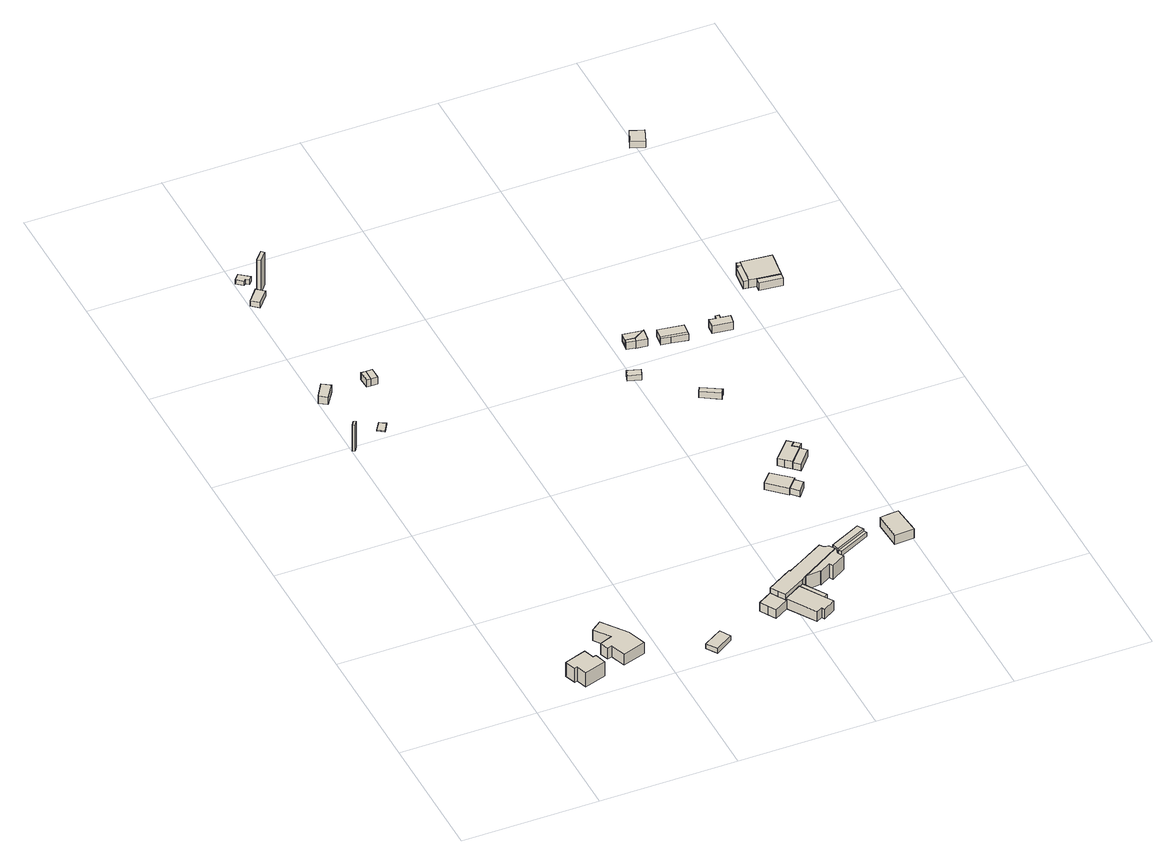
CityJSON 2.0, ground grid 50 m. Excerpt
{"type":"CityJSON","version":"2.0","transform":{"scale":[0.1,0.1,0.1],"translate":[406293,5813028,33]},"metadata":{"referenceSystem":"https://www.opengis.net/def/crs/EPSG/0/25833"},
"CityObjects":{
"building1":{"type":"Building","attributes":{"Gemeindeschluessel":"11000009","BezugspunktDach":"2200","function":"31001_1010","measuredHeight":8.08,"storeysAboveGround":1},"address":[{"country":"Germany","locality":"Berlin","thoroughfareNumber":"18","thoroughfareName":"Hinter dem Kurpark"}],"geometry":[{"type":"Solid","lod":"1","boundaries":[[[[0,1,2,3,4,5,6,7,8]],[[9,10,11,12,13,14,15,16,17]],[[9,17,8,7]],[[10,9,7,6]],[[11,10,6,5]],[[12,11,5,4]],[[13,12,4,3]],[[14,13,3,2]],[[15,14,2,1]],[[16,15,1,0]],[[17,16,0,8]]]]}]},
"building2":{"type":"Building","attributes":{"Gemeindeschluessel":"11000009","BezugspunktDach":"2200","function":"31001_1010","measuredHeight":4.64,"storeysAboveGround":1},"address":[{"country":"Germany","locality":"Berlin","thoroughfareNumber":"19","thoroughfareName":"Hinter dem Kurpark"}],"geometry":[{"type":"Solid","lod":"1","boundaries":[[[[18,19,20,21,22,23,24,25,26]],[[27,28,29,30,31,32,33,34,35]],[[27,35,26,25]],[[28,27,25,24]],[[29,28,24,23]],[[30,29,23,22]],[[31,30,22,21]],[[32,31,21,20]],[[33,32,20,19]],[[34,33,19,18]],[[35,34,18,26]]]]}]},
"building3":{"type":"Building","attributes":{"Gemeindeschluessel":"11000009","BezugspunktDach":"2200","function":"51009_1610","measuredHeight":10.96,"storeysAboveGround":0},"address":[{"country":"Germany","locality":"Berlin"}],"geometry":[{"type":"Solid","lod":"1","boundaries":[[[[36,37,38,39]],[[40,41,42,43]],[[40,43,39,38]],[[41,40,38,37]],[[42,41,37,36]],[[43,42,36,39]]]]}]},
"building4":{"type":"Building","attributes":{"Gemeindeschluessel":"11000009","BezugspunktDach":"2200","function":"31001_1312","measuredHeight":3.09,"storeysAboveGround":1},"address":[{"country":"Germany","locality":"Berlin","thoroughfareNumber":"207","thoroughfareName":"Hinter dem Kurpark"}],"geometry":[{"type":"Solid","lod":"1","boundaries":[[[[44,45,46,47]],[[48,49,50,51]],[[48,51,47,46]],[[49,48,46,45]],[[50,49,45,44]],[[51,50,44,47]]]]}]},
"building5":{"type":"Building","attributes":{"Gemeindeschluessel":"11000009","BezugspunktDach":"2200","function":"31001_2000","measuredHeight":0.515,"storeysAboveGround":1},"address":[{"country":"Germany","locality":"Berlin","thoroughfareNumber":"206 (1)","thoroughfareName":"Hinter dem Kurpark"}],"geometry":[{"type":"Solid","lod":"1","boundaries":[[[[52,53,54,55]],[[56,57,58,59]],[[56,59,55,54]],[[57,56,54,53]],[[58,57,53,52]],[[59,58,52,55]]]]}]},
"building6":{"type":"Building","attributes":{"Gemeindeschluessel":"11000009","BezugspunktDach":"2200","function":"31001_2000","measuredHeight":2.05,"storeysAboveGround":1},"address":[{"country":"Germany","locality":"Berlin","thoroughfareNumber":"28 (4)","thoroughfareName":"Hinter dem Kurpark"}],"geometry":[{"type":"Solid","lod":"1","boundaries":[[[[60,61,62,63]],[[64,65,66,67]],[[64,67,63,62]],[[65,64,62,61]],[[66,65,61,60]],[[67,66,60,63]]]]}]},
"building7":{"type":"Building","attributes":{"Gemeindeschluessel":"11000009","BezugspunktDach":"2200","function":"51009_1610","measuredHeight":3,"storeysAboveGround":0},"address":[{"country":"Germany","locality":"Berlin"}],"geometry":[{"type":"Solid","lod":"1","boundaries":[[[[68,69,70,71]],[[72,73,74,75]],[[72,75,71,70]],[[73,72,70,69]],[[74,73,69,68]],[[75,74,68,71]]]]}]},
"building8":{"type":"Building","attributes":{"Gemeindeschluessel":"11000009","BezugspunktDach":"2200","function":"31001_1312","measuredHeight":3.17,"storeysAboveGround":1},"address":[{"country":"Germany","locality":"Berlin","thoroughfareNumber":"20W","thoroughfareName":"Hinter dem Kurpark"}],"geometry":[{"type":"Solid","lod":"1","boundaries":[[[[76,77,78,79,80]],[[81,82,83,84,85]],[[81,85,80,79]],[[82,81,79,78]],[[83,82,78,77]],[[84,83,77,76]],[[85,84,76,80]]]]}]},
"building9":{"type":"Building","attributes":{"Gemeindeschluessel":"11000009","BezugspunktDach":"2200","function":"31001_1312","measuredHeight":3.01,"storeysAboveGround":1},"address":[{"country":"Germany","locality":"Berlin","thoroughfareNumber":"206","thoroughfareName":"Hinter dem Kurpark"}],"geometry":[{"type":"Solid","lod":"1","boundaries":[[[[86,87,70,69]],[[72,88,89,73]],[[72,73,69,70]],[[88,72,70,87]],[[89,88,87,86]],[[73,89,86,69]]]]}]},
"building10":{"type":"Building","attributes":{"Gemeindeschluessel":"11000009","BezugspunktDach":"2200","function":"31001_2000","measuredHeight":1.94,"storeysAboveGround":1},"address":[{"country":"Germany","locality":"Berlin","thoroughfareNumber":"20V (1)","thoroughfareName":"Hinter dem Kurpark"}],"geometry":[{"type":"Solid","lod":"1","boundaries":[[[[90,91,92,93,94,95]],[[96,97,98,99,100,101]],[[96,101,95,94]],[[97,96,94,93]],[[98,97,93,92]],[[99,98,92,91]],[[100,99,91,90]],[[101,100,90,95]]]]}]},
"building11":{"type":"Building","attributes":{"Gemeindeschluessel":"11000009","BezugspunktDach":"2200","function":"31001_2000","measuredHeight":13.79,"storeysAboveGround":1},"address":[{"country":"Germany","locality":"Berlin","thoroughfareNumber":"20W (1)","thoroughfareName":"Hinter dem Kurpark"}],"geometry":[{"type":"Solid","lod":"1","boundaries":[[[[102,103,104,105]],[[106,107,108,109]],[[106,109,105,104]],[[107,106,104,103]],[[108,107,103,102]],[[109,108,102,105]]]]}]},
"building12":{"type":"Building","attributes":{"Gemeindeschluessel":"11000009","BezugspunktDach":"2200","function":"51009_1610","measuredHeight":4.65,"storeysAboveGround":0},"address":[{"country":"Germany","locality":"Berlin"}],"geometry":[{"type":"Solid","lod":"1","boundaries":[[[[110,111,112,113,114,115,116]],[[117,118,119,120,121,122,123]],[[117,123,116,115]],[[118,117,115,114]],[[119,118,114,113]],[[120,119,113,112]],[[121,120,112,111]],[[122,121,111,110]],[[123,122,110,116]]]]}]},
"building13":{"type":"Building","attributes":{"Gemeindeschluessel":"11000009","function":"31001_3210"},"address":[{"country":"Germany","locality":"Berlin","thoroughfareNumber":"28 (1)","thoroughfareName":"Hinter dem Kurpark"}],"children":["building13-1","building13-2"]},
"building13-1":{"type":"BuildingPart","attributes":{"BezugspunktDach":"2200","measuredHeight":4.71,"storeysAboveGround":1},"parents":["building13"],"geometry":[{"type":"MultiSurface","lod":"1","boundaries":[[[124,125,126,127,128,129,130,131,132,133]],[[134,135,136,137,138,139,140,141,142,143]],[[134,143,133,132]],[[135,134,132,131]],[[136,144,145,131,130]],[[137,136,130,129]],[[138,137,129,128]],[[139,138,128,127]],[[140,139,127,126]],[[141,140,126,125]],[[142,141,125,124]],[[143,142,124,133]],[[135,145,144,136]]]}]},
"building13-2":{"type":"BuildingPart","attributes":{"BezugspunktDach":"2200","measuredHeight":3.81,"storeysAboveGround":1},"parents":["building13"],"geometry":[{"type":"MultiSurface","lod":"1","boundaries":[[[144,146,147,148,145]],[[149,150,151,136,135]],[[149,135,145,148]],[[150,149,148,147]],[[151,150,147,146]],[[136,151,146,144]],[[136,152,144,145,135]]]}]},
"building14":{"type":"Building","attributes":{"Gemeindeschluessel":"11000009","function":"31001_3210"},"address":[{"country":"Germany","locality":"Berlin","thoroughfareNumber":"28","thoroughfareName":"Hinter dem Kurpark"}],"children":["building14-1","building14-2"]},
"building14-1":{"type":"BuildingPart","attributes":{"BezugspunktDach":"2200","measuredHeight":7.26,"storeysAboveGround":1},"parents":["building14"],"geometry":[{"type":"Solid","lod":"1","boundaries":[[[[153,154,155,156,157,158,159,160,161,162,163,164,165]],[[166,167,168,169,170,171,172,173,174,175,176,177,178]],[[166,178,165,164]],[[167,166,164,163]],[[168,167,163,162]],[[169,168,162,161]],[[170,169,161,160]],[[171,170,160,159]],[[172,171,159,158]],[[173,172,158,157]],[[175,174,156,155]],[[176,175,155,154]],[[177,176,154,153]],[[178,177,153,165]],[[173,157,156,174]]]]}]},
"building14-2":{"type":"BuildingPart","attributes":{"BezugspunktDach":"2200","measuredHeight":5.94,"storeysAboveGround":1},"parents":["building14"],"geometry":[{"type":"Solid","lod":"1","boundaries":[[[[179,180,181,182,183,184,185,157,156]],[[173,186,187,188,189,190,191,192,174]],[[186,173,157,185]],[[187,186,185,184]],[[188,187,184,183]],[[189,188,183,182]],[[190,189,182,181]],[[191,190,181,180]],[[192,191,180,179]],[[174,192,179,156]],[[173,174,156,157]]]]}]},
"building15":{"type":"Building","attributes":{"Gemeindeschluessel":"11000009","BezugspunktDach":"2200","function":"31001_2000","measuredHeight":2.48,"storeysAboveGround":1},"address":[{"country":"Germany","locality":"Berlin","thoroughfareNumber":"28 (2)","thoroughfareName":"Hinter dem Kurpark"}],"geometry":[{"type":"Solid","lod":"1","boundaries":[[[[193,194,195,196]],[[197,198,199,200]],[[197,200,196,195]],[[198,197,195,194]],[[199,198,194,193]],[[200,199,193,196]]]]}]},
"building16":{"type":"Building","attributes":{"Gemeindeschluessel":"11000009","BezugspunktDach":"2200","function":"51009_1610","measuredHeight":2.71,"storeysAboveGround":0},"address":[{"country":"Germany","locality":"Berlin"}],"geometry":[{"type":"Solid","lod":"1","boundaries":[[[[201,202,203,204,205]],[[206,207,208,209,210]],[[206,210,205,204]],[[207,206,204,203]],[[208,207,203,202]],[[209,208,202,201]],[[210,209,201,205]]]]}]},
"building17":{"type":"Building","attributes":{"Gemeindeschluessel":"11000009","BezugspunktDach":"2200","function":"31001_1010","measuredHeight":3.17,"storeysAboveGround":1},"address":[{"country":"Germany","locality":"Berlin","thoroughfareNumber":"21","thoroughfareName":"Hinter dem Kurpark"}],"geometry":[{"type":"Solid","lod":"1","boundaries":[[[[211,212,213,214,215,216]],[[217,218,219,220,221,222]],[[217,222,216,215]],[[218,217,215,214]],[[219,218,214,213]],[[220,219,213,212]],[[221,220,212,211]],[[222,221,211,216]]]]}]},
"building18":{"type":"Building","attributes":{"Gemeindeschluessel":"11000009","BezugspunktDach":"2200","function":"31001_2000","measuredHeight":2.22,"storeysAboveGround":1},"address":[{"country":"Germany","locality":"Berlin","thoroughfareNumber":"23H (1)","thoroughfareName":"Hinter dem Kurpark"}],"geometry":[{"type":"Solid","lod":"1","boundaries":[[[[223,224,225,226]],[[227,228,229,230]],[[227,230,226,225]],[[228,227,225,224]],[[229,228,224,223]],[[230,229,223,226]]]]}]},
"building19":{"type":"Building","attributes":{"Gemeindeschluessel":"11000009","BezugspunktDach":"2200","function":"51009_1610","measuredHeight":2.57,"storeysAboveGround":0},"address":[{"country":"Germany","locality":"Berlin"}],"geometry":[{"type":"Solid","lod":"1","boundaries":[[[[231,232,233,234]],[[235,236,237,238]],[[235,238,234,233]],[[236,235,233,232]],[[237,236,232,231]],[[238,237,231,234]]]]}]},
"building20":{"type":"Building","attributes":{"Gemeindeschluessel":"11000009","BezugspunktDach":"2200","function":"51009_1610","measuredHeight":2.92,"storeysAboveGround":0},"address":[{"country":"Germany","locality":"Berlin"}],"geometry":[{"type":"Solid","lod":"1","boundaries":[[[[239,240,241,242]],[[243,244,245,246]],[[243,246,242,241]],[[244,243,241,240]],[[245,244,240,239]],[[246,245,239,242]]]]}]},
"building21":{"type":"Building","attributes":{"Gemeindeschluessel":"11000009","BezugspunktDach":"2200","function":"31001_1010","measuredHeight":3.37,"storeysAboveGround":1},"address":[{"country":"Germany","locality":"Berlin","thoroughfareNumber":"21 (1)","thoroughfareName":"Hinter dem Kurpark"}],"geometry":[{"type":"Solid","lod":"1","boundaries":[[[[247,248,249,250,251,252,253]],[[254,255,256,257,258,259,260]],[[254,260,253,252]],[[255,254,252,251]],[[256,255,251,250]],[[257,256,250,249]],[[258,257,249,248]],[[259,258,248,247]],[[260,259,247,253]]]]}]},
"building22":{"type":"Building","attributes":{"Gemeindeschluessel":"11000009","BezugspunktDach":"2200","function":"31001_2000","measuredHeight":4.75,"storeysAboveGround":1},"address":[{"country":"Germany","locality":"Berlin","thoroughfareNumber":"28 (3)","thoroughfareName":"Hinter dem Kurpark"}],"geometry":[{"type":"Solid","lod":"1","boundaries":[[[[261,262,263,264,265]],[[266,267,268,269,270]],[[266,270,265,264]],[[267,266,264,263]],[[268,267,263,262]],[[269,268,262,261]],[[270,269,261,265]]]]}]},
"building23":{"type":"Building","attributes":{"Gemeindeschluessel":"11000009","function":"31001_1010"},"address":[{"country":"Germany","locality":"Berlin","thoroughfareNumber":"23H","thoroughfareName":"Hinter dem Kurpark"}],"children":["building23-1","building23-2"]},
"building23-1":{"type":"BuildingPart","attributes":{"BezugspunktDach":"2200","measuredHeight":2.79,"storeysAboveGround":1},"parents":["building23"],"geometry":[{"type":"MultiSurface","lod":"1","boundaries":[[[271,272,273,274]],[[275,276,277,278]],[[275,278,274,273]],[[276,275,273,272]],[[278,277,271,274]],[[277,276,272,271,279]]]}]},
"building23-2":{"type":"BuildingPart","attributes":{"BezugspunktDach":"2200","measuredHeight":2.95,"storeysAboveGround":1},"parents":["building23"],"geometry":[{"type":"MultiSurface","lod":"1","boundaries":[[[280,281,282,283]],[[277,276,284,285]],[[277,285,283,282]],[[272,271,277,282,281]],[[284,276,281,280]],[[285,284,280,283]],[[286,276,277,271,272]]]}]},
"building24":{"type":"Building","attributes":{"Gemeindeschluessel":"11000009","BezugspunktDach":"2200","function":"31001_2000","measuredHeight":3.02,"storeysAboveGround":1},"address":[{"country":"Germany","locality":"Berlin","thoroughfareNumber":"23F (1)","thoroughfareName":"Hinter dem Kurpark"}],"geometry":[{"type":"Solid","lod":"1","boundaries":[[[[287,288,289,290,291]],[[292,293,294,295,296]],[[292,296,291,290]],[[293,292,290,289]],[[294,293,289,288]],[[295,294,288,287]],[[296,295,287,291]]]]}]},
"building25":{"type":"Building","attributes":{"Gemeindeschluessel":"11000009","BezugspunktDach":"2200","function":"51009_1610","measuredHeight":2.75,"storeysAboveGround":0},"address":[{"country":"Germany","locality":"Berlin"}],"geometry":[{"type":"Solid","lod":"1","boundaries":[[[[297,298,299,300]],[[257,301,302,258]],[[257,258,300,299]],[[301,257,299,298]],[[302,301,298,297]],[[258,302,297,300]]]]}]},
"building26":{"type":"Building","attributes":{"Gemeindeschluessel":"11000009","BezugspunktDach":"2200","function":"51009_1610","measuredHeight":3.13,"storeysAboveGround":0},"address":[{"country":"Germany","locality":"Berlin"}],"geometry":[{"type":"Solid","lod":"1","boundaries":[[[[303,304,305,306]],[[307,308,309,310]],[[307,310,306,305]],[[308,307,305,304]],[[309,308,304,303]],[[310,309,303,306]]]]}]},
"building27":{"type":"Building","attributes":{"Gemeindeschluessel":"11000009","BezugspunktDach":"2200","function":"51009_1610","measuredHeight":2.69,"storeysAboveGround":0},"address":[{"country":"Germany","locality":"Berlin"}],"geometry":[{"type":"Solid","lod":"1","boundaries":[[[[311,312,313,314,315]],[[316,317,318,319,320]],[[316,320,315,314]],[[317,316,314,313]],[[318,317,313,312]],[[319,318,312,311]],[[320,319,311,315]]]]}]},
"building28":{"type":"Building","attributes":{"Gemeindeschluessel":"11000009","BezugspunktDach":"2200","function":"31001_1010","measuredHeight":2.78,"storeysAboveGround":1},"address":[{"country":"Germany","locality":"Berlin","thoroughfareNumber":"23G","thoroughfareName":"Hinter dem Kurpark"}],"geometry":[{"type":"Solid","lod":"1","boundaries":[[[[313,321,322,314]],[[323,324,325,326]],[[323,326,314,322]],[[324,323,322,321]],[[325,324,321,313]],[[326,325,313,314]]]]}]},
"building29":{"type":"Building","attributes":{"Gemeindeschluessel":"11000009","BezugspunktDach":"2200","function":"31001_1010","measuredHeight":3.29,"storeysAboveGround":1},"address":[{"country":"Germany","locality":"Berlin","thoroughfareNumber":"23F","thoroughfareName":"Hinter dem Kurpark"}],"geometry":[{"type":"Solid","lod":"1","boundaries":[[[[327,328,329,330,331,332,333,334]],[[335,336,337,338,339,340,341,342]],[[335,342,334,333]],[[336,335,333,332]],[[337,336,332,331]],[[338,337,331,330]],[[339,338,330,329]],[[340,339,329,328]],[[341,340,328,327]],[[342,341,327,334]]]]}]},
"building30":{"type":"Building","attributes":{"Gemeindeschluessel":"11000009","BezugspunktDach":"2200","function":"51009_1610","measuredHeight":3,"storeysAboveGround":0},"address":[{"country":"Germany","locality":"Berlin"}],"geometry":[{"type":"Solid","lod":"1","boundaries":[[[[343,344,345,346]],[[347,348,349,350]],[[347,350,346,345]],[[348,347,345,344]],[[349,348,344,343]],[[350,349,343,346]]]]}]},
"building31":{"type":"Building","attributes":{"Gemeindeschluessel":"11000009","function":"31001_2000"},"address":[{"country":"Germany","locality":"Berlin","thoroughfareNumber":"24","thoroughfareName":"Hinter dem Kurpark"}],"children":["building31-1","building31-2","building31-3"]},
"building31-1":{"type":"BuildingPart","attributes":{"BezugspunktDach":"2200","measuredHeight":3.56,"storeysAboveGround":1},"parents":["building31"],"geometry":[{"type":"MultiSurface","lod":"1","boundaries":[[[351,352,353,354,355,356,357,358,359,360]],[[361,362,363,364,365,366,367,368,369,370]],[[371,372,360,359]],[[362,361,359,358],[343,371,361,362]],[[363,362,358,357]],[[364,363,357,356]],[[365,364,356,355]],[[366,365,355,354]],[[367,366,354,353]],[[368,367,353,352]],[[373,374,352,351]],[[370,369,351,360]],[[361,370,372,371]],[[371,343,362,361]],[[369,368,374,373]]]}]},
"building31-2":{"type":"BuildingPart","attributes":{"BezugspunktDach":"2200","measuredHeight":3.24,"storeysAboveGround":1},"parents":["building31"],"geometry":[{"type":"MultiSurface","lod":"1","boundaries":[[[372,343,346,375,376,377]],[[378,379,380,362,370,381]],[[378,381,377,376]],[[379,378,376,375]],[[380,379,375,346]],[[362,380,346,343]],[[362,361,370]],[[381,370,372,377]],[[370,361,371,372]],[[343,371,361,362]]]}]},
"building31-3":{"type":"BuildingPart","attributes":{"BezugspunktDach":"2200","measuredHeight":3.24,"storeysAboveGround":1},"parents":["building31"],"geometry":[{"type":"Solid","lod":"1","boundaries":[[[[382,374,373,383]],[[369,368,384,385]],[[369,385,383,373]],[[384,368,374,382]],[[385,384,382,383]],[[373,374,368,369]]]]}]},
"building32":{"type":"Building","attributes":{"Gemeindeschluessel":"11000009","BezugspunktDach":"2200","function":"31001_1010","measuredHeight":3.09,"storeysAboveGround":1},"address":[{"country":"Germany","locality":"Berlin","thoroughfareNumber":"26 (6)","thoroughfareName":"Hinter dem Kurpark"}],"geometry":[{"type":"Solid","lod":"1","boundaries":[[[[386,387,388,389,390]],[[391,392,393,394,395]],[[391,395,390,389]],[[392,391,389,388]],[[393,392,388,387]],[[394,393,387,386]],[[395,394,386,390]]]]}]}
},
"vertices":[
[168,68,85],[178,70,85],[191,30,85],[272,57,85],[259,98,85],[259,100,85],[247,96,85],[234,135,85],[154,108,85],[234,135,25],[247,96,25],[259,100,25],[259,98,25],[272,57,25],[191,30,25],[178,70,25],[168,68,25],[154,108,25],
[319,139,65],[336,144,65],[355,88,65],[441,116,65],[418,185,65],[351,274,65],[314,246,65],[355,189,65],[308,171,65],[355,189,19],[314,246,19],[351,274,19],[418,185,19],[441,116,19],[355,88,19],[336,144,19],[319,139,19],[308,171,19],
[10,1476,114],[22,1492,114],[13,1497,114],[2,1481,114],[13,1497,4],[22,1492,4],[10,1476,4],[2,1481,4],
[29,1733,34],[65,1786,34],[35,1806,34],[1,1752,34],[35,1806,3],[65,1786,3],[29,1733,3],[1,1752,3],
[141,1525,9],[162,1559,9],[139,1573,9],[117,1541,9],[139,1573,4],[162,1559,4],[141,1525,4],[117,1541,4],
[656,5,50],[723,47,50],[700,86,50],[630,44,50],[700,86,30],[723,47,30],[656,5,30],[630,44,30],
[180,1760,35],[195,1760,35],[197,1803,35],[179,1803,35],[197,1803,5],[195,1760,5],[180,1760,5],[179,1803,5],
[29,2278,27],[71,2325,27],[57,2337,27],[44,2348,27],[3,2300,27],[44,2348,5],[57,2337,5],[71,2325,5],[29,2278,5],[3,2300,5],
[220,1760,35],[220,1803,35],[220,1803,5],[220,1760,5],
[29,2403,24],[36,2411,24],[47,2402,24],[59,2416,24],[23,2445,24],[6,2424,24],[23,2445,5],[59,2416,5],[47,2402,5],[36,2411,5],[29,2403,5],[6,2424,5],
[64,2347,143],[93,2381,143],[82,2391,143],[52,2356,143],[82,2391,5],[93,2381,5],[64,2347,5],[52,2356,5],
[888,115,68],[905,86,68],[957,117,68],[955,122,68],[940,146,68],[923,175,68],[871,144,68],[923,175,32],[940,146,32],[955,122,32],[957,117,32],[905,86,32],[888,115,32],[871,144,32],
[957,117,74],[1021,16,74],[1043,28,74],[1049,18,74],[1094,46,74],[1090,53,74],[1074,78,74],[1022,161,74],[989,141,74],[955,122,74],[989,141,33],[1022,161,33],[1074,78,33],[1090,53,33],[1094,46,33],[1049,18,33],[1043,28,33],[1021,16,33],[957,117,33],[955,122,33],[1074,78,71],[1022,161,71],
[1090,88,71],[1041,165,71],[1038,170,71],[1038,170,33],[1041,165,33],[1090,88,33],[1074,78,58],
[939,147,90],[955,122,90],[1038,170,90],[1053,181,90],[1202,272,90],[1189,293,90],[1186,293,90],[1170,297,90],[1162,310,90],[1072,258,90],[1019,227,90],[1017,231,90],[923,175,90],[1017,231,31],[1019,227,31],[1072,258,31],[1162,310,31],[1170,297,31],[1186,293,31],[1189,293,31],[1202,272,31],[1053,181,31],[1038,170,31],[955,122,31],[939,147,31],[923,175,31],
[1110,187,90],[1112,184,90],[1151,208,90],[1160,195,90],[1212,226,90],[1199,249,90],[1204,269,90],[1204,269,31],[1199,249,31],[1212,226,31],[1160,195,31],[1151,208,31],[1112,184,31],[1110,187,31],
[1227,303,59],[1344,359,59],[1332,383,59],[1217,326,59],[1332,383,34],[1344,359,34],[1227,303,34],[1217,326,34],
[1234,291,51],[1350,348,51],[1344,359,51],[1285,331,51],[1227,303,51],[1285,331,33],[1344,359,33],[1350,348,33],[1234,291,33],[1227,303,33],
[1218,673,39],[1237,694,39],[1256,715,39],[1190,774,39],[1172,754,39],[1153,733,39],[1172,754,11],[1190,774,11],[1256,715,11],[1237,694,11],[1218,673,11],[1153,733,11],
[1015,1407,40],[1025,1433,40],[977,1448,40],[969,1422,40],[977,1448,18],[1025,1433,18],[1015,1407,18],[969,1422,18],
[1246,648,38],[1275,686,38],[1251,709,38],[1220,675,38],[1251,709,12],[1275,686,12],[1246,648,12],[1220,675,12],
[1068,1570,44],[1070,1584,44],[1038,1588,44],[1036,1575,44],[1038,1588,14],[1070,1584,14],[1068,1570,14],[1036,1575,14],
[1262,807,44],[1282,789,44],[1333,847,44],[1313,864,44],[1327,879,44],[1307,896,44],[1242,825,44],[1307,896,13],[1327,879,13],[1313,864,13],[1333,847,13],[1282,789,13],[1262,807,13],[1242,825,13],
[1417,273,72],[1489,277,72],[1480,384,72],[1446,381,72],[1412,378,72],[1446,381,33],[1480,384,33],[1489,277,33],[1417,273,33],[1412,378,33],
[1070,1584,40],[1115,1613,40],[1043,1623,40],[1038,1588,40],[1043,1623,12],[1115,1613,12],[1070,1584,12],[1038,1588,12],[1070,1584,27],
[1108,1565,42],[1115,1613,42],[1070,1584,42],[1068,1570,42],[1108,1565,12],[1068,1570,12],[1115,1613,24],
[1215,1204,46],[1220,1214,46],[1226,1223,46],[1158,1263,46],[1148,1244,46],[1158,1263,20],[1226,1223,20],[1220,1214,20],[1215,1204,20],[1148,1244,20],
[1304,768,41],[1354,827,41],[1333,847,41],[1282,789,41],[1354,827,13],[1304,768,13],
[1333,847,45],[1346,862,45],[1327,879,45],[1313,864,45],[1327,879,14],[1346,862,14],[1333,847,14],[1313,864,14],
[1184,1544,41],[1242,1534,41],[1244,1545,41],[1151,1559,41],[1149,1549,41],[1151,1559,14],[1244,1545,14],[1242,1534,14],[1184,1544,14],[1149,1549,14],
[1248,1582,41],[1155,1597,41],[1155,1597,13],[1248,1582,13],[1244,1545,13],[1151,1559,13],
[1399,1524,46],[1405,1558,46],[1369,1563,46],[1371,1575,46],[1358,1577,46],[1357,1564,46],[1331,1568,46],[1327,1534,46],[1331,1568,13],[1357,1564,13],[1358,1577,13],[1371,1575,13],[1369,1563,13],[1405,1558,13],[1399,1524,13],[1327,1534,13],
[1549,1788,38],[1551,1804,38],[1537,1805,38],[1535,1791,38],[1537,1805,8],[1551,1804,8],[1549,1788,8],[1535,1791,8],
[1565,1704,40],[1649,1693,40],[1650,1706,40],[1660,1779,40],[1662,1792,40],[1551,1804,40],[1550,1792,40],[1549,1788,40],[1540,1720,40],[1538,1708,40],[1540,1720,6],[1549,1788,6],[1550,1792,6],[1551,1804,6],[1662,1792,6],[1660,1779,6],[1650,1706,6],[1649,1693,6],[1565,1704,6],[1538,1708,6],[1540,1720,38],[1538,1708,38],[1565,1704,38],[1649,1693,38],
[1535,1783,38],[1528,1784,38],[1519,1711,38],[1528,1784,6],[1535,1783,6],[1535,1791,6],[1519,1711,6],
[1646,1671,38],[1562,1682,38],[1646,1671,6],[1562,1682,6],
[1527,2506,33],[1548,2560,33],[1524,2570,33],[1500,2580,33],[1478,2528,33],[1500,2580,6],[1524,2570,6],[1548,2560,6],[1527,2506,6],[1478,2528,6]
]}
